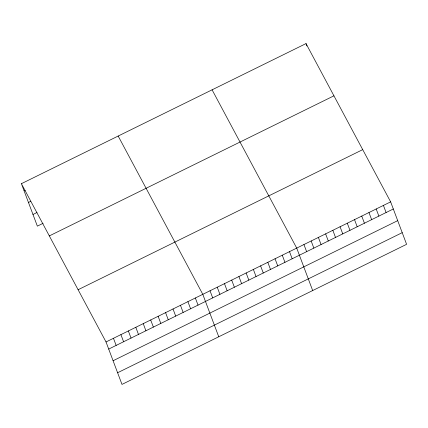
<?xml version="1.0" encoding="UTF-8"?>
<svg xmlns="http://www.w3.org/2000/svg" width="428" height="428" viewBox="0 0 428 428"><rect width="100%" height="100%" fill="white"/><g stroke="black" fill="none" stroke-linecap="round" stroke-linejoin="round"><path stroke-width="0.64" d="M21.4 183.682L306.015 43.592L390.641 201.866L406.6 244.318L121.985 384.408L106.026 341.956L21.4 183.682L37.359 226.134L43.084 223.314M24.075 190.802L25.22 190.241M28.462 202.465L30.752 201.337M32.977 214.476L36.985 212.502M49.327 235.914L333.942 95.824M78.099 289.724L362.714 149.634M106.026 341.956L390.641 201.866M108.707 349.077L393.321 208.987M113.088 360.74L397.703 220.645M117.604 372.751L402.218 232.661M212.09 89.821L296.722 248.096L312.675 290.548M118.171 136.051L202.797 294.325L218.751 336.777M383.418 205.419L386.093 212.545M376.191 208.976L378.871 216.103M306.015 43.592L306.908 45.967M368.968 212.534L371.643 219.655M361.746 216.092L364.421 223.213M354.518 219.644L357.198 226.77M347.295 223.202L349.97 230.323M340.067 226.76L342.748 233.881M332.845 230.312L335.52 237.438M325.617 233.87L328.297 240.991M318.395 237.428L321.07 244.549M311.167 240.98L313.847 248.106M303.944 244.538L306.619 251.664M289.494 251.653L292.174 258.774M282.271 255.206L284.946 262.332M275.044 258.763L277.724 265.884M267.821 262.321L270.496 269.442M260.593 265.874L263.274 273M253.371 269.431L256.046 276.552M246.143 272.989L248.823 280.11M238.92 276.541L241.595 283.668M231.698 280.099L234.373 287.225M224.47 283.657L227.15 290.778M217.247 287.215L219.922 294.336M210.02 290.767L212.7 297.893M195.35 297.99L198.03 305.111M187.908 301.654L190.588 308.775M180.466 305.314L183.141 312.44M173.019 308.979L175.699 316.105M165.577 312.643L168.252 319.77M158.135 316.308L160.81 323.429M150.688 319.973L153.368 327.094M143.246 323.638L145.921 330.758M135.804 327.302L138.479 334.423M128.357 330.962L131.038 338.088M120.915 334.626L123.59 341.753M113.468 338.291L116.148 345.412"/></g></svg>
